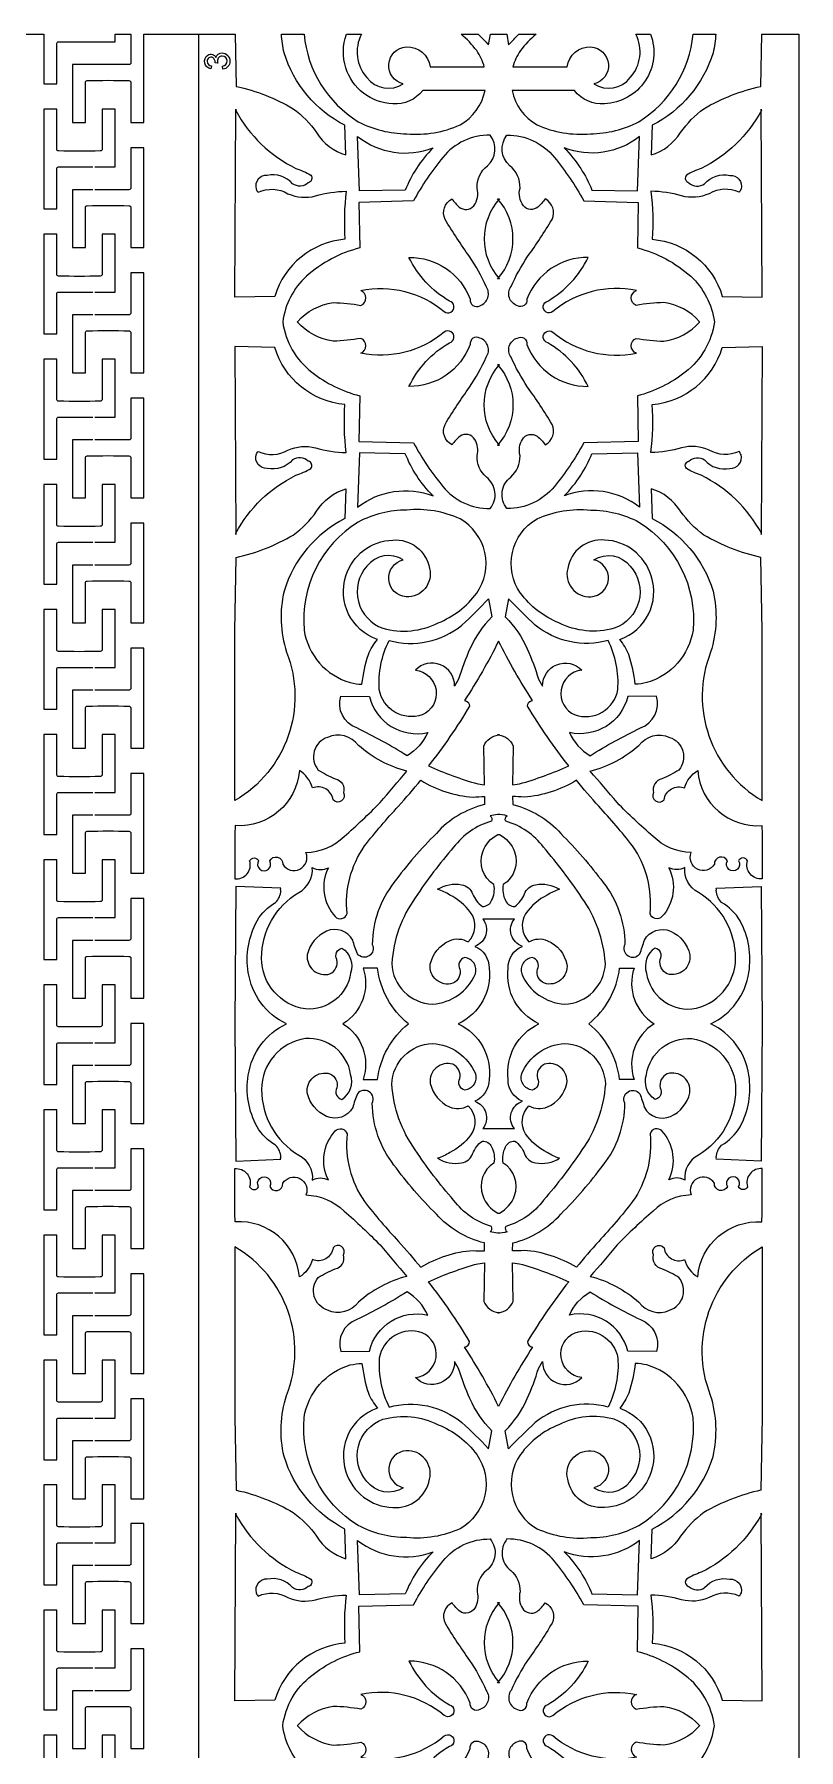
# Model space of a CAD drawing. Header units: millimetres. Extents: x -5533 to 2523, y -1540 to 455.
# Drawn here: x 2103 to 2523, y -490 to 454 of the extents above; entities that cross this region are included whole.
import ezdxf

# ---------------------------------------------------------------- set-up
doc = ezdxf.new("R2010")
doc.units = ezdxf.units.MM
doc.layers.add('Default', color=70, linetype='Continuous')

msp = doc.modelspace()

# ---------------------------------------------------------------- linework, layer by layer
at = {"layer": 'Default'}
msp.add_line((2193, 453.95), (2193, -1540.05), dxfattribs=at)
for points in [[(2096.96, 453.95), (2107.9, 453.95), (2107.9, 426.75), (2115.1, 426.75), (2115.1, 448.74, -0.432813), (2116.11, 449.82), (2147.22, 449.82), (2147.22, 453.95), (2155.8, 453.95), (2155.8, 438.35, -0.432813), (2154.78, 437.27), (2123.67, 437.27), (2123.67, 405.44), (2130.88, 405.44), (2130.88, 427.43, -0.434186), (2131.89, 428.5, -0.011884), (2154.8, 428.5, -0.409695), (2155.8, 427.43), (2155.8, 405.44), (2163, 405.44), (2163, 453.95), (2213.21, 453.95), (2213.74, 425.33, -0.078004), (2245.1, 413.05, -0.079133), (2257.93, 399.97, 0.182836), (2274.1, 387.57), (2273.56, 403.91, -0.202742), (2240.07, 443.85, -0.040091), (2238.58, 453.95), (2251.04, 453.95, 0.234834), (2280.86, 405.88, 0.120812), (2307.5, 399.26, 0.131585), (2336.86, 404.15, 0.215332), (2350.54, 423), (2316.31, 423, -0.253044), (2299.79, 415.79, -0.319597), (2274.07, 435.49, -0.171299), (2274.45, 453.95), (2282.58, 453.95, 0.310477), (2285.57, 430.16, 0.392175), (2305.63, 426.71, -0.86868), (2307.25, 447, -0.397136), (2320.34, 436), (2350.16, 436, 0.088378), (2345.97, 444.98, 0.063183), (2337.36, 453.95), (2346.86, 453.95, -0.007697), (2352.48, 448.15), (2353.55, 453.95), (2362.45, 453.95), (2363.52, 448.15, -0.007697), (2369.14, 453.95), (2378.64, 453.95, 0.063183), (2370.03, 444.98, 0.088378), (2365.84, 436), (2395.66, 436, -0.395734), (2408.75, 447, -0.869015), (2410.37, 426.71, 0.393064), (2430.43, 430.16, 0.310477), (2433.42, 453.95), (2441.55, 453.95, -0.511883), (2416.21, 415.79, -0.253294), (2399.69, 423), (2365.46, 423, 0.214709), (2379.14, 404.15, 0.131585), (2408.5, 399.26, 0.120812), (2435.14, 405.88, 0.234112), (2464.96, 453.95), (2477.42, 453.95, -0.040091), (2475.93, 443.85, -0.202742), (2442.44, 403.91), (2441.9, 387.57, 0.178759), (2458.07, 399.97, -0.079133), (2470.9, 413.05, -0.078004), (2502.26, 425.33), (2502.79, 453.95), (2523, 453.95), (2523, -1540.05)], [(2135.98, 381.01), (2147.22, 381.01), (2147.22, 412.84), (2140.02, 412.84), (2140.02, 390.85, -0.434186), (2139.01, 389.77, -0.011884), (2116.09, 389.78, -0.409558), (2115.1, 390.85), (2115.1, 412.84), (2107.9, 412.84), (2107.9, 357.94), (2115.1, 357.94), (2115.1, 379.93, -0.432593), (2116.11, 381.01), (2134.98, 381.01)], [(2134.98, 368.46), (2123.67, 368.46), (2123.67, 336.63), (2130.88, 336.63), (2130.88, 358.61, -0.434186), (2131.89, 359.69, -0.011884), (2154.8, 359.69, -0.409558), (2155.8, 358.62), (2155.8, 336.63), (2163, 336.63), (2163, 391.52), (2155.8, 391.52), (2155.8, 369.54, -0.432593), (2154.78, 368.46), (2135.98, 368.46)], [(2135.98, 312.2), (2147.22, 312.2), (2147.22, 344.03), (2140.02, 344.03), (2140.02, 322.04, -0.434186), (2139.01, 320.96, -0.011884), (2116.09, 320.96, -0.409558), (2115.1, 322.04), (2115.1, 344.03), (2107.9, 344.03), (2107.9, 289.13), (2115.1, 289.13), (2115.1, 311.12, -0.432593), (2116.11, 312.2), (2134.98, 312.2)], [(2134.98, 299.65), (2123.67, 299.65), (2123.67, 267.82), (2130.88, 267.82), (2130.88, 289.8, -0.434186), (2131.89, 290.88, -0.011884), (2154.8, 290.88, -0.409558), (2155.8, 289.81), (2155.8, 267.82), (2163, 267.82), (2163, 322.71), (2155.8, 322.71), (2155.8, 300.73, -0.432592), (2154.78, 299.65), (2135.98, 299.65)], [(2135.98, 243.38), (2147.22, 243.38), (2147.22, 275.22), (2140.02, 275.22), (2140.02, 253.23, -0.434186), (2139.01, 252.15, -0.011884), (2116.09, 252.15, -0.409558), (2115.1, 253.23), (2115.1, 275.22), (2107.9, 275.22), (2107.9, 220.32), (2115.1, 220.32), (2115.1, 242.31, -0.432593), (2116.11, 243.38), (2134.98, 243.38)], [(2134.98, 230.84), (2123.67, 230.84), (2123.67, 199.01), (2130.88, 199.01), (2130.88, 220.99, -0.434186), (2131.89, 222.07, -0.011884), (2154.8, 222.07, -0.409558), (2155.8, 221), (2155.8, 199.01), (2163, 199.01), (2163, 253.9), (2155.8, 253.9), (2155.8, 231.92, -0.432593), (2154.78, 230.84), (2135.98, 230.84)], [(2135.98, 174.57), (2147.22, 174.57), (2147.22, 206.4), (2140.02, 206.4), (2140.02, 184.42, -0.434186), (2139.01, 183.34, -0.011884), (2116.09, 183.34, -0.409558), (2115.1, 184.42), (2115.1, 206.4), (2107.9, 206.4), (2107.9, 151.51), (2115.1, 151.51), (2115.1, 173.49, -0.432593), (2116.11, 174.57), (2134.98, 174.57)], [(2134.98, 162.03), (2123.67, 162.03), (2123.67, 130.2), (2130.88, 130.2), (2130.88, 152.18, -0.434186), (2131.89, 153.26, -0.011884), (2154.8, 153.26, -0.409558), (2155.8, 152.19), (2155.8, 130.2), (2163, 130.2), (2163, 185.09), (2155.8, 185.09), (2155.8, 163.11, -0.432593), (2154.78, 162.03), (2135.98, 162.03)], [(2135.98, 105.76), (2147.22, 105.76), (2147.22, 137.59), (2140.02, 137.59), (2140.02, 115.61, -0.434186), (2139.01, 114.53, -0.011884), (2116.09, 114.53, -0.409558), (2115.1, 115.61), (2115.1, 137.59), (2107.9, 137.59), (2107.9, 82.7), (2115.1, 82.7), (2115.1, 104.68, -0.432593), (2116.11, 105.76), (2134.98, 105.76)], [(2134.98, 93.22), (2123.67, 93.22), (2123.67, 61.39), (2130.88, 61.39), (2130.88, 83.37, -0.434186), (2131.89, 84.45, -0.011884), (2154.8, 84.45, -0.409558), (2155.8, 83.37), (2155.8, 61.39), (2163, 61.39), (2163, 116.28), (2155.8, 116.28), (2155.8, 94.3, -0.432592), (2154.78, 93.22), (2135.98, 93.22)], [(2135.98, 36.95), (2147.22, 36.95), (2147.22, 68.78), (2140.02, 68.78), (2140.02, 46.8, -0.434186), (2139.01, 45.72, -0.011884), (2116.09, 45.72, -0.409558), (2115.1, 46.8), (2115.1, 68.78), (2107.9, 68.78), (2107.9, 13.89), (2115.1, 13.89), (2115.1, 35.87, -0.432593), (2116.11, 36.95), (2134.98, 36.95)], [(2134.98, 24.41), (2123.67, 24.41), (2123.67, -7.42), (2130.88, -7.42), (2130.88, 14.56, -0.434186), (2131.89, 15.64, -0.011884), (2154.8, 15.64, -0.409558), (2155.8, 14.56), (2155.8, -7.42), (2163, -7.42), (2163, 47.47), (2155.8, 47.47), (2155.8, 25.49, -0.432593), (2154.78, 24.41), (2135.98, 24.41)], [(2135.98, -31.86), (2147.22, -31.86), (2147.22, -0.03), (2140.02, -0.03), (2140.02, -22.01, -0.434186), (2139.01, -23.09, -0.011884), (2116.09, -23.09, -0.409558), (2115.1, -22.02), (2115.1, -0.03), (2107.9, -0.03), (2107.9, -54.92), (2115.1, -54.92), (2115.1, -32.94, -0.432593), (2116.11, -31.86), (2134.98, -31.86)], [(2134.98, -44.4), (2123.67, -44.4), (2123.67, -76.23), (2130.88, -76.23), (2130.88, -54.25, -0.434186), (2131.89, -53.17, -0.011884), (2154.8, -53.17, -0.409558), (2155.8, -54.25), (2155.8, -76.23), (2163, -76.23), (2163, -21.34), (2155.8, -21.34), (2155.8, -43.32, -0.432593), (2154.78, -44.4), (2135.98, -44.4)], [(2135.98, -100.67), (2147.22, -100.67), (2147.22, -68.84), (2140.02, -68.84), (2140.02, -90.82, -0.434186), (2139.01, -91.9, -0.011884), (2116.09, -91.9, -0.409558), (2115.1, -90.83), (2115.1, -68.84), (2107.9, -68.84), (2107.9, -123.73), (2115.1, -123.73), (2115.1, -101.75, -0.432593), (2116.11, -100.67), (2134.98, -100.67)], [(2134.98, -113.21), (2123.67, -113.21), (2123.67, -145.04), (2130.88, -145.04), (2130.88, -123.06, -0.434186), (2131.89, -121.98, -0.011884), (2154.8, -121.98, -0.409558), (2155.8, -123.06), (2155.8, -145.04), (2163, -145.04), (2163, -90.15), (2155.8, -90.15), (2155.8, -112.13, -0.432593), (2154.78, -113.21), (2135.98, -113.21)], [(2135.98, -169.48), (2147.22, -169.48), (2147.22, -137.65), (2140.02, -137.65), (2140.02, -159.63, -0.434186), (2139.01, -160.71, -0.011884), (2116.09, -160.71, -0.409558), (2115.1, -159.64), (2115.1, -137.65), (2107.9, -137.65), (2107.9, -192.54), (2115.1, -192.54), (2115.1, -170.56, -0.432592), (2116.11, -169.48), (2134.98, -169.48)], [(2134.98, -182.02), (2123.67, -182.02), (2123.67, -213.86), (2130.88, -213.86), (2130.88, -191.87, -0.434186), (2131.89, -190.79, -0.011884), (2154.8, -190.79, -0.409558), (2155.8, -191.87), (2155.8, -213.86), (2163, -213.86), (2163, -158.96), (2155.8, -158.96), (2155.8, -180.95, -0.432593), (2154.78, -182.02), (2135.98, -182.02)], [(2135.98, -238.29), (2147.22, -238.29), (2147.22, -206.46), (2140.02, -206.46), (2140.02, -228.44, -0.434186), (2139.01, -229.52, -0.011884), (2116.09, -229.52, -0.409558), (2115.1, -228.45), (2115.1, -206.46), (2107.9, -206.46), (2107.9, -261.35), (2115.1, -261.35), (2115.1, -239.37, -0.432593), (2116.11, -238.29), (2134.98, -238.29)], [(2134.98, -250.84), (2123.67, -250.84), (2123.67, -282.67), (2130.88, -282.67), (2130.88, -260.68, -0.434186), (2131.89, -259.6, -0.011884), (2154.8, -259.6, -0.409558), (2155.8, -260.68), (2155.8, -282.67), (2163, -282.67), (2163, -227.77), (2155.8, -227.77), (2155.8, -249.76, -0.432593), (2154.78, -250.84), (2135.98, -250.84)], [(2135.98, -307.1), (2147.22, -307.1), (2147.22, -275.27), (2140.02, -275.27), (2140.02, -297.25, -0.434186), (2139.01, -298.33, -0.011884), (2116.09, -298.33, -0.409558), (2115.1, -297.26), (2115.1, -275.27), (2107.9, -275.27), (2107.9, -330.16), (2115.1, -330.16), (2115.1, -308.18, -0.432593), (2116.11, -307.1), (2134.98, -307.1)], [(2134.98, -319.65), (2123.67, -319.65), (2123.67, -351.48), (2130.88, -351.48), (2130.88, -329.49, -0.434186), (2131.89, -328.42, -0.011884), (2154.8, -328.42, -0.409558), (2155.8, -329.49), (2155.8, -351.48), (2163, -351.48), (2163, -296.58), (2155.8, -296.58), (2155.8, -318.57, -0.432593), (2154.78, -319.65), (2135.98, -319.65)], [(2135.98, -375.71), (2147.22, -375.71), (2147.22, -343.88), (2140.02, -343.88), (2140.02, -365.86, -0.434186), (2139.01, -366.94, -0.011884), (2116.09, -366.94, -0.409558), (2115.1, -365.87), (2115.1, -343.88), (2107.9, -343.88), (2107.9, -398.77), (2115.1, -398.77), (2115.1, -376.79, -0.432592), (2116.11, -375.71), (2134.98, -375.71)], [(2134.98, -388.25), (2123.67, -388.25), (2123.67, -420.09), (2130.88, -420.09), (2130.88, -398.1, -0.434186), (2131.89, -397.02, -0.011884), (2154.8, -397.02, -0.409558), (2155.8, -398.1), (2155.8, -420.09), (2163, -420.09), (2163, -365.19), (2155.8, -365.19), (2155.8, -387.18, -0.432593), (2154.78, -388.25), (2135.98, -388.25)], [(2252.35, -501.43, -0.173593), (2239.31, -476.33, -0.19732), (2255.32, -448.73, -0.105747), (2281.65, -435.64), (2281.19, -410.59), (2311.21, -409.78, -0.04788), (2327.33, -385.83, -0.228725), (2353.37, -373.61, -0.421977), (2351.29, -390.98, 0.226868), (2346.21, -402.73, -0.203461), (2344.91, -411.71, -0.428628), (2336.81, -413.49, -0.073015), (2332.41, -408.74, 0.412372), (2328.58, -419.97, 0.018791), (2342.03, -440.39, -0.041008), (2351.17, -456.91, -0.509547), (2347.68, -467.43, -0.629787), (2342.4, -463.87, 0.315301), (2308.72, -440.83, 0.148852), (2331, -464.85, -1.218717), (2328.16, -470.7), (2328.15, -470.7, 0.229099), (2282.22, -459.1, -0.677232), (2282.34, -467.26, 0.03748), (2267.1, -465.7, 0.177958), (2247.48, -476.22), (2247.48, -476.44, 0.177422), (2267.1, -486.96, 0.037485), (2282.34, -485.4, -0.676388), (2282.22, -493.56, 0.229263), (2328.15, -481.96), (2328.16, -481.96, -1.219), (2331, -487.81, 0.149144), (2308.72, -511.83, 0.315721), (2342.4, -488.79, -0.630024), (2347.68, -485.24, -0.505655), (2351.17, -495.75, -0.040949)], [(2463.65, -501.43, 0.173593), (2476.69, -476.33, 0.19732), (2460.68, -448.73, 0.105747), (2434.35, -435.64), (2434.81, -410.59), (2404.79, -409.78, 0.04788), (2388.67, -385.83, 0.228725), (2362.63, -373.61, 0.421977), (2364.71, -390.98, -0.226868), (2369.79, -402.73, 0.203461), (2371.09, -411.71, 0.428628), (2379.19, -413.49, 0.073015), (2383.59, -408.74, -0.412372), (2387.42, -419.97, -0.018791), (2373.97, -440.39, 0.041008), (2364.83, -456.91, 0.509547), (2368.32, -467.43, 0.629787), (2373.6, -463.87, -0.315301), (2407.28, -440.83, -0.148852), (2385, -464.85, 1.218717), (2387.84, -470.7), (2387.85, -470.7, -0.229099), (2433.78, -459.1, 0.677232), (2433.66, -467.26, -0.03748), (2448.9, -465.7, -0.177958), (2468.52, -476.22), (2468.52, -476.44, -0.177422), (2448.9, -486.96, -0.037485), (2433.66, -485.4, 0.676388), (2433.78, -493.56, -0.229263), (2387.85, -481.96), (2387.84, -481.96, 1.219), (2385, -487.81, -0.149144), (2407.28, -511.83, -0.315721), (2373.6, -488.79, 0.630024), (2368.32, -485.24, 0.505655), (2364.83, -495.75, 0.040949)], [(2135.98, -444.52), (2147.22, -444.52), (2147.22, -412.69), (2140.02, -412.69), (2140.02, -434.67, -0.434186), (2139.01, -435.75, -0.011884), (2116.09, -435.75, -0.409558), (2115.1, -434.68), (2115.1, -412.69), (2107.9, -412.69), (2107.9, -467.58), (2115.1, -467.58), (2115.1, -445.6, -0.432593), (2116.11, -444.52), (2134.98, -444.52)], [(2134.98, -457.07), (2123.67, -457.07), (2123.67, -488.9), (2130.88, -488.9), (2130.88, -466.91, -0.434186), (2131.89, -465.83, -0.011884), (2154.8, -465.83, -0.409558), (2155.8, -466.91), (2155.8, -488.9), (2163, -488.9), (2163, -434), (2155.8, -434), (2155.8, -455.99, -0.432593), (2154.78, -457.07), (2135.98, -457.07)], [(2135.98, -513.33), (2147.22, -513.33), (2147.22, -481.5), (2140.02, -481.5), (2140.02, -503.48, -0.434186), (2139.01, -504.56, -0.011884), (2116.09, -504.56, -0.409558), (2115.1, -503.49), (2115.1, -481.5), (2107.9, -481.5), (2107.9, -536.39), (2115.1, -536.39), (2115.1, -514.41, -0.432593), (2116.11, -513.33), (2134.98, -513.33)]]:
    msp.add_lwpolyline(points, format="xyb", dxfattribs=at)
for points in [[(2116.11, 449.82, -0.000303), (2116.11, 449.82)], [(2206.41, 434.8), (2206.19, 436.47, 0.996159), (2206.02, 441.93, 0.433558), (2203.38, 439.27, 0.060998), (2203.56, 438.09), (2202.1, 438.28, 0.312417), (2200.81, 441.12, 0.574154), (2197.72, 439.09, 0.376995), (2200.17, 436.63), (2199.87, 434.96, -0.682546), (2198.12, 442.54, -0.477857), (2202.63, 441.16, -0.36348), (2205.98, 443.7, -0.416982), (2210.24, 439.12, -0.407514)], [(2154.79, 437.27, -0.000303), (2154.78, 437.27)], [(2155.8, 427.49, -0.014985), (2155.8, 427.43)], [(2213.5, 412.01, 0.155203), (2246.56, 380.17, -0.050392), (2254.75, 376.46, -0.554888), (2253.38, 372.34, -0.363139), (2244.75, 371.75, 0.272745), (2230.81, 376.37, 0.518007), (2224.71, 368.86, 0.108329), (2225.75, 367.1, -0.241422), (2242.22, 366.3, 0.172389), (2257.38, 365.06, -0.067752), (2274.21, 367.63, 0.048001), (2273.56, 341.2, 0.30904), (2234.99, 309.8), (2213, 309.4), (2213.57, 412.69)], [(2502.5, 412.01, -0.155203), (2469.44, 380.17, 0.050392), (2461.25, 376.46, 0.554888), (2462.62, 372.34, 0.363139), (2471.25, 371.75, -0.272745), (2485.19, 376.37, -0.518007), (2491.29, 368.86, -0.108329), (2490.25, 367.1, 0.241422), (2473.78, 366.3, -0.172389), (2458.62, 365.06, 0.067752), (2441.79, 367.63, -0.048001), (2442.44, 341.2, -0.30904), (2481.01, 309.8), (2503, 309.4), (2502.43, 412.69)], [(2247.48, 295.9, -0.177422), (2267.1, 306.41, -0.037485), (2282.34, 304.85, 0.676388), (2282.22, 313.02, -0.229263), (2328.15, 301.42), (2328.16, 301.42, 1.219), (2331, 307.26, -0.149144), (2308.72, 331.28, -0.315721), (2342.4, 308.25, 0.630024), (2347.68, 304.69, 0.505655), (2351.17, 315.2, 0.040949), (2342.03, 331.72, -0.018803), (2328.58, 352.14, -0.411997), (2332.41, 363.37, 0.059734), (2336.38, 358.95, 0.402189), (2344.35, 359.56, 0.22738), (2346.21, 369.38, -0.240238), (2351.9, 381.63, 0.402065), (2353.37, 398.5, 0.228879), (2327.33, 386.28, 0.047904), (2311.21, 362.34), (2281.19, 361.53), (2281.65, 336.47, 0.120232), (2252.35, 320.88, 0.173593), (2239.31, 295.79, 0.19732), (2255.32, 268.18, 0.105747), (2281.65, 255.1), (2281.19, 230.04), (2311.21, 229.23, 0.04788), (2327.33, 205.29, 0.228725), (2353.37, 193.07, 0.421977), (2351.29, 210.44, -0.226868), (2346.21, 222.19, 0.203461), (2344.91, 231.17, 0.428628), (2336.81, 232.94, 0.073015), (2332.41, 228.2, -0.412372), (2328.58, 239.43, -0.018791), (2342.03, 259.85, 0.041008), (2351.17, 276.37, 0.509547), (2347.68, 286.88, 0.629787), (2342.4, 283.32, -0.315301), (2308.72, 260.29, -0.148852), (2331, 284.31, 1.218717), (2328.16, 290.16), (2328.15, 290.16, -0.229099), (2282.22, 278.56, 0.677232), (2282.34, 286.72, -0.03748), (2267.1, 285.16, -0.177958), (2247.48, 295.67)], [(2312.85, 380.18, 0.048865), (2306.7, 368.28), (2281.56, 367.82), (2280.52, 397.68, 0.262181), (2321.95, 391.44, 0.052773)], [(2468.52, 295.9, 0.177422), (2448.9, 306.41, 0.037485), (2433.66, 304.85, -0.676388), (2433.78, 313.02, 0.229263), (2387.85, 301.42), (2387.84, 301.42, -1.219), (2385, 307.26, 0.149144), (2407.28, 331.28, 0.315721), (2373.6, 308.25, -0.630024), (2368.32, 304.69, -0.505655), (2364.83, 315.2, -0.040949), (2373.97, 331.72, 0.018803), (2387.42, 352.14, 0.411997), (2383.59, 363.37, -0.059734), (2379.62, 358.95, -0.402189), (2371.65, 359.56, -0.22738), (2369.79, 369.38, 0.240238), (2364.1, 381.63, -0.402065), (2362.63, 398.5, -0.228879), (2388.67, 386.28, -0.047904), (2404.79, 362.34), (2434.81, 361.53), (2434.35, 336.47, -0.120232), (2463.65, 320.88, -0.173593), (2476.69, 295.79, -0.19732), (2460.68, 268.18, -0.105747), (2434.35, 255.1), (2434.81, 230.04), (2404.79, 229.23, -0.04788), (2388.67, 205.29, -0.228725), (2362.63, 193.07, -0.421977), (2364.71, 210.44, 0.226868), (2369.79, 222.19, -0.203461), (2371.09, 231.17, -0.428628), (2379.19, 232.94, -0.073015), (2383.59, 228.2, 0.412372), (2387.42, 239.43, 0.018791), (2373.97, 259.85, -0.041008), (2364.83, 276.37, -0.509547), (2368.32, 286.88, -0.629787), (2373.6, 283.32, 0.315301), (2407.28, 260.29, 0.148852), (2385, 284.31, -1.218717), (2387.84, 290.16), (2387.85, 290.16, 0.229099), (2433.78, 278.56, -0.677232), (2433.66, 286.72, 0.03748), (2448.9, 285.16, 0.177958), (2468.52, 295.67)], [(2403.15, 380.18, -0.048865), (2409.3, 368.28), (2434.44, 367.82), (2435.48, 397.68, -0.262181), (2394.05, 391.44, -0.052773)], [(2358.52, 363.51, 0.382906), (2358.52, 319.41), (2357.48, 319.41, 0.382906), (2357.48, 363.51)], [(2213.5, 179.56, -0.155203), (2246.56, 211.4, 0.050392), (2254.75, 215.11, 0.554888), (2253.38, 219.23, 0.363139), (2244.75, 219.82, -0.272745), (2230.81, 215.2, -0.518007), (2224.71, 222.71, -0.108329), (2225.75, 224.47, 0.241422), (2242.22, 225.27, -0.172389), (2257.38, 226.51, 0.067752), (2274.21, 223.94, -0.048001), (2273.56, 250.37, -0.30904), (2234.99, 281.77), (2213, 282.17), (2213.57, 178.88)], [(2502.5, 179.56, 0.155203), (2469.44, 211.4, -0.050392), (2461.25, 215.11, -0.554888), (2462.62, 219.23, -0.363139), (2471.25, 219.82, 0.272745), (2485.19, 215.2, 0.518007), (2491.29, 222.71, 0.108329), (2490.25, 224.47, -0.241422), (2473.78, 225.27, 0.172389), (2458.62, 226.51, -0.067752), (2441.79, 223.94, 0.048001), (2442.44, 250.37, 0.30904), (2481.01, 281.77), (2503, 282.17), (2502.43, 178.88)], [(2358.52, 228.06, -0.382906), (2358.52, 272.16), (2357.48, 272.16, -0.382906), (2357.48, 228.06)], [(2312.85, 211.39, -0.048865), (2306.7, 223.29), (2281.56, 223.75), (2280.52, 193.89, -0.262181), (2321.95, 200.13, -0.052773)], [(2403.15, 211.39, 0.048865), (2409.3, 223.29), (2434.44, 223.75), (2435.48, 193.89, 0.262181), (2394.05, 200.13, 0.052773)], [(2213, 125.92), (2213.74, 166.24, 0.078004), (2245.1, 178.52, 0.079133), (2257.93, 191.6, -0.182836), (2274.1, 204), (2273.56, 187.67, 0.202742), (2240.07, 147.72, 0.134136), (2241.41, 114.15, -0.369985), (2213, 32.45)], [(2503, 125.92), (2502.26, 166.24, -0.078004), (2470.9, 178.52, -0.079133), (2458.07, 191.6, 0.182836), (2441.9, 204), (2442.44, 187.67, -0.202742), (2475.93, 147.72, -0.134136), (2474.59, 114.15, 0.369985), (2503, 32.45)], [(2282.84, 96.5, -0.043399), (2286.39, 112.92, -0.065933), (2291.36, 121.11, -0.408861), (2274.07, 156.08, -0.31888), (2299.79, 175.78, -0.389765), (2320.01, 160.18, -0.508476), (2307.25, 144.57, -0.869015), (2305.63, 164.86, 0.393064), (2285.57, 161.41, 0.531521), (2294.44, 127.25, 0.186518), (2324.78, 130.22, 0.137745), (2345.97, 146.59, 0.441542), (2336.86, 187.42, 0.131585), (2307.5, 192.31, 0.120812), (2280.86, 185.7, 0.283749), (2251.08, 126.3, 0.291717), (2276.48, 97.35, 0.041116)], [(2433.16, 96.5, 0.043399), (2429.61, 112.92, 0.065933), (2424.64, 121.11, 0.408861), (2441.93, 156.08, 0.31888), (2416.21, 175.78, 0.389765), (2395.99, 160.18, 0.508476), (2408.75, 144.57, 0.869015), (2410.37, 164.86, -0.393064), (2430.43, 161.41, -0.531521), (2421.56, 127.25, -0.186518), (2391.22, 130.22, -0.137745), (2370.03, 146.59, -0.441542), (2379.14, 187.42, -0.131585), (2408.5, 192.31, -0.120812), (2435.14, 185.7, -0.283749), (2464.92, 126.3, -0.291717), (2439.52, 97.35, -0.041116)], [(2333.82, 95.51, 0.679665), (2312.31, 104.27, -0.768937), (2315.97, 79.62, -0.460169), (2292.43, 93.55, -0.131859), (2297.77, 120.55, 0.242782), (2337.85, 129.03, 0.019558), (2352.48, 143.42), (2354.3, 133.55, 0.090995), (2342.24, 115.89, 0.031513), (2336.04, 99.29)], [(2382.18, 95.51, -0.679665), (2403.69, 104.27, 0.768937), (2400.03, 79.62, 0.460169), (2423.57, 93.55, 0.131859), (2418.23, 120.55, -0.242782), (2378.15, 129.03, -0.019558), (2363.52, 143.42), (2361.7, 133.55, -0.090995), (2373.76, 115.89, -0.031513), (2379.96, 99.29)], [(2358, 68.58, -0.275108), (2366.09, 62.41), (2365.69, 41.13), (2369.48, 41.66, 0.03528), (2396.6, 51.57, -0.030693), (2373.9, 84.46, -0.41193), (2376.73, 87.49, -0.0287), (2358, 120.17, -0.028684), (2339.27, 87.49, -0.411715), (2342.1, 84.46, -0.030676), (2319.4, 51.57, 0.035243), (2346.52, 41.66), (2350.31, 41.13), (2349.91, 62.41, -0.275219)], [(2271.18, 89.98), (2286.94, 89.82, 0.409785), (2319.06, 69.95, -0.153817), (2307.67, 57.16, 0.030062), (2279.98, 72.42, -0.393153)], [(2444.82, 89.98), (2429.06, 89.82, -0.409785), (2396.94, 69.95, 0.153817), (2408.33, 57.16, -0.030062), (2436.02, 72.42, 0.393153)], [(2213, -10.59, 0.538616), (2221.14, -0.69, -0.650037), (2226.09, -0.62, 1.801988), (2232.19, -0.73, -0.841184), (2239.33, -2.54, 0.918274), (2252.11, 3.87, 0.187155), (2273.09, 12.79, 0.021155), (2292.87, 31.38, -0.007786), (2307.59, 48.63, -0.117954), (2280.92, 62.87, 0.350847), (2263.96, 67.28, 0.524978), (2258.85, 49.3, 0.042459), (2268.16, 44.54, -0.432303), (2272.76, 36.87, -0.918961), (2267.03, 32.94, 0.484728), (2255.69, 39.46, 0.193215), (2248.46, 48.96, -0.412203), (2213.23, 18.73), (2213, 14.04)], [(2358, 68.63), (2357.48, 68.63, -0.012987)], [(2358, 68.58, -0.012988), (2358.52, 68.63)], [(2503, -10.59, -0.538616), (2494.86, -0.69, 0.650037), (2489.91, -0.62, -1.801988), (2483.81, -0.73, 0.841184), (2476.67, -2.54, -0.918274), (2463.89, 3.87, -0.187155), (2442.91, 12.79, -0.021155), (2423.13, 31.38, 0.007786), (2408.41, 48.63, 0.117954), (2435.08, 62.87, -0.350847), (2452.04, 67.28, -0.524978), (2457.15, 49.3, -0.042459), (2447.84, 44.54, 0.432303), (2443.24, 36.87, 0.918961), (2448.97, 32.94, -0.484728), (2460.31, 39.46, -0.193215), (2467.54, 48.96, 0.412203), (2502.77, 18.73), (2503, 14.04)], [(2271.9, -48.62, -0.340859), (2276.67, -62.37, -0.393447), (2251.81, -82.13, -0.372207), (2227.7, -54.15, -0.262761), (2248.14, -18.03, 0.301147), (2255.59, -4.32, 0.247603), (2264.41, -4.44, 0.311199), (2268.18, -31.34, 0.591028), (2274.67, -29.7, -0.176114), (2284.28, 7.56, -0.019638), (2302.94, 29.4, 0.014049), (2315.2, 43.66, 0.118811), (2344, 34.33, -0.036673), (2350.33, 34.68), (2350.17, 30.25, 0.151886), (2323.79, 14.41, 0.038033), (2300.47, -12.59, 0.166367), (2288.56, -46.62, -0.905567), (2280.4, -51.79, -0.021564), (2277.78, -44.23, 0.389391), (2263.45, -39.35, 0.237479), (2252.84, -52.27, 0.54185), (2265.26, -62.8, 0.352597), (2269.1, -54.98, -0.50021), (2271.9, -48.62)], [(2444.1, -48.62, 0.340859), (2439.33, -62.37, 0.393447), (2464.19, -82.13, 0.372207), (2488.3, -54.15, 0.262761), (2467.86, -18.03, -0.301147), (2460.41, -4.32, -0.247603), (2451.59, -4.44, -0.311199), (2447.82, -31.34, -0.591028), (2441.33, -29.7, 0.176114), (2431.72, 7.56, 0.019638), (2413.06, 29.4, -0.014049), (2400.8, 43.66, -0.118811), (2372, 34.33, 0.036673), (2365.67, 34.68), (2365.83, 30.25, -0.151886), (2392.21, 14.41, -0.038033), (2415.53, -12.59, -0.166367), (2427.44, -46.62, 0.905567), (2435.6, -51.79, 0.021564), (2438.22, -44.23, -0.389391), (2452.55, -39.35, -0.237479), (2463.16, -52.27, -0.54185), (2450.74, -62.8, -0.352597), (2446.9, -54.98, 0.50021), (2444.1, -48.62)], [(2357.41, 24.84, 0.033865), (2353.35, 24.14, -0.383822), (2354.05, 21.19, 0.16211), (2333.3, 6.8, 0.031609), (2312.17, -20.92, 0.138891), (2299.29, -57.06, 0.394268), (2321.75, -79.46, 0.281202), (2345.25, -62.87, 0.471326), (2339.48, -53.83, 0.501347), (2336.69, -60.19, -0.35182), (2332.84, -68.01, -0.545646), (2320.43, -57.48, -0.237515), (2331.03, -44.56, -0.242467), (2341.28, -45.2, 0.378039), (2342.64, -29.01, 0.118842), (2331.26, -19.44, 0.057651), (2324.49, -16.27, -0.19229), (2337.66, -13.82, -0.274466), (2343.75, -18.77, 0.152592), (2349.1, -25.79, 0.30154), (2354.17, -22.53, 0.162669), (2355.46, -13.7, -0.356842), (2349.29, 4.23, -0.197653), (2357.52, 13.82), (2358.48, 13.82, -0.198178), (2366.71, 4.23, -0.355339), (2360.54, -13.7, 0.162563), (2361.83, -22.53, 0.300639), (2366.9, -25.79, 0.15292), (2372.25, -18.77, -0.273514), (2378.34, -13.82, -0.192717), (2391.51, -16.27, 0.057637), (2384.74, -19.44, 0.126091), (2372.83, -29.74, 0.344873), (2374.72, -45.2, -0.242358), (2384.97, -44.56, -0.237458), (2395.57, -57.48, -0.541858), (2383.16, -68.01, -0.352614), (2379.31, -60.19, 0.500081), (2376.52, -53.83, 0.472385), (2370.75, -62.87, 0.280923), (2394.25, -79.46, 0.396058), (2416.71, -57.06, 0.13875), (2403.83, -20.92, 0.031602), (2382.7, 6.8, 0.16205), (2361.95, 21.19, -0.38263), (2362.65, 24.14, 0.085219)], [(2241.38, -90.27, -0.252503), (2220.39, -61.97, -0.166591), (2225.23, -33.57, -0.127719), (2235.4, -23.48, 0.196625), (2238.28, -16.91, -0.340665), (2238.33, -15.76), (2213.56, -14.74), (2213, -90.27), (2213.56, -165.81), (2238.33, -164.78, -0.340946), (2238.28, -163.63, 0.195975), (2235.4, -157.07, -0.128025), (2225.23, -146.97, -0.166739), (2220.39, -118.58, -0.252097)], [(2474.62, -90.27, 0.252503), (2495.61, -61.97, 0.166591), (2490.77, -33.57, 0.127719), (2480.6, -23.48, -0.196625), (2477.72, -16.91, 0.340665), (2477.67, -15.76), (2502.44, -14.74), (2503, -90.27), (2502.44, -165.81), (2477.67, -164.78, 0.340946), (2477.72, -163.63, -0.195975), (2480.6, -157.07, 0.128025), (2490.77, -146.97, 0.166739), (2495.61, -118.58, 0.252097)], [(2335.84, -90.27, -0.325979), (2352.74, -120.84, -0.3127), (2344.92, -132.88, -0.515563), (2349.33, -147.91), (2366.67, -147.91, -0.515032), (2371.08, -132.88, -0.313917), (2363.26, -120.84, -0.325325), (2380.16, -90.27, -0.325979), (2363.26, -59.7, -0.3127), (2371.08, -47.67, -0.515563), (2366.67, -32.64), (2349.33, -32.64, -0.515032), (2344.92, -47.67, -0.313917), (2352.74, -59.7, -0.325325)], [(2272.44, -90.27, -0.349146), (2283.51, -120.88), (2291.45, -120.96, -0.195835), (2308.4, -90.27, -0.196146), (2291.45, -59.59), (2283.51, -59.66, -0.348302)], [(2443.56, -90.27, 0.349146), (2432.49, -120.88), (2424.55, -120.96, 0.195835), (2407.6, -90.27, 0.196146), (2424.55, -59.59), (2432.49, -59.66, 0.348302)], [(2271.9, -131.93, 0.340859), (2276.67, -118.17, 0.393447), (2251.81, -98.41, 0.372207), (2227.7, -126.4, 0.262761), (2248.14, -162.51, -0.301147), (2255.59, -176.23, -0.247603), (2264.41, -176.11, -0.311199), (2268.18, -149.21, -0.591028), (2274.67, -150.85, 0.176114), (2284.28, -188.1, 0.019638), (2302.94, -209.95, -0.014049), (2315.2, -224.21, -0.118811), (2344, -214.88, 0.036673), (2350.33, -215.23), (2350.17, -210.79, -0.151886), (2323.79, -194.95, -0.038033), (2300.47, -167.95, -0.166367), (2288.56, -133.92, 0.905567), (2280.4, -128.75, 0.021564), (2277.78, -136.31, -0.389391), (2263.45, -141.19, -0.237479), (2252.84, -128.27, -0.54185), (2265.26, -117.74, -0.352597), (2269.1, -125.56, 0.50021), (2271.9, -131.93)], [(2357.41, -205.38, -0.033865), (2353.35, -204.69, 0.383822), (2354.05, -201.73, -0.16211), (2333.3, -187.35, -0.031609), (2312.17, -159.63, -0.138891), (2299.29, -123.49, -0.394268), (2321.75, -101.08, -0.281202), (2345.25, -117.68, -0.471326), (2339.48, -126.72, -0.501347), (2336.69, -120.36, 0.35182), (2332.84, -112.53, 0.545646), (2320.43, -123.06, 0.237515), (2331.03, -135.98, 0.242467), (2341.28, -135.34, -0.378039), (2342.64, -151.54, -0.118842), (2331.26, -161.11, -0.057651), (2324.49, -164.27, 0.19229), (2337.66, -166.73, 0.274466), (2343.75, -161.77, -0.152592), (2349.1, -154.76, -0.30154), (2354.17, -158.01, -0.162669), (2355.46, -166.85, 0.356842), (2349.29, -184.78, 0.197653), (2357.52, -194.37), (2358.48, -194.37, 0.198178), (2366.71, -184.78, 0.355339), (2360.54, -166.85, -0.162563), (2361.83, -158.01, -0.300639), (2366.9, -154.76, -0.15292), (2372.25, -161.77, 0.273514), (2378.34, -166.73, 0.192717), (2391.51, -164.27, -0.057637), (2384.74, -161.11, -0.126091), (2372.83, -150.8, -0.344873), (2374.72, -135.34, 0.242358), (2384.97, -135.98, 0.237458), (2395.57, -123.06, 0.541858), (2383.16, -112.53, 0.352614), (2379.31, -120.36, -0.500081), (2376.52, -126.72, -0.472385), (2370.75, -117.68, -0.280923), (2394.25, -101.08, -0.396058), (2416.71, -123.49, -0.13875), (2403.83, -159.63, -0.031602), (2382.7, -187.35, -0.16205), (2361.95, -201.73, 0.38263), (2362.65, -204.69, -0.085219)], [(2444.1, -131.93, -0.340859), (2439.33, -118.17, -0.393447), (2464.19, -98.41, -0.372207), (2488.3, -126.4, -0.262761), (2467.86, -162.51, 0.301147), (2460.41, -176.23, 0.247603), (2451.59, -176.11, 0.311199), (2447.82, -149.21, 0.591028), (2441.33, -150.85, -0.176114), (2431.72, -188.1, -0.019638), (2413.06, -209.95, 0.014049), (2400.8, -224.21, 0.118811), (2372, -214.88, -0.036673), (2365.67, -215.23), (2365.83, -210.79, 0.151886), (2392.21, -194.95, 0.038033), (2415.53, -167.95, 0.166367), (2427.44, -133.92, -0.905567), (2435.6, -128.75, -0.021564), (2438.22, -136.31, 0.389391), (2452.55, -141.19, 0.237479), (2463.16, -128.27, 0.54185), (2450.74, -117.74, 0.352597), (2446.9, -125.56, -0.50021), (2444.1, -131.93)], [(2213, -169.95, -0.538616), (2221.14, -179.86, 0.650037), (2226.09, -179.92, -1.801988), (2232.19, -179.81, 0.841184), (2239.33, -178, -0.918274), (2252.11, -184.41, -0.187155), (2273.09, -193.33, -0.021155), (2292.87, -211.92, 0.007786), (2307.59, -229.18, 0.117954), (2280.92, -243.41, -0.350847), (2263.96, -247.83, -0.524978), (2258.85, -229.84, -0.042459), (2268.16, -225.08, 0.432303), (2272.76, -217.42, 0.918961), (2267.03, -213.48, -0.484728), (2255.69, -220, -0.193215), (2248.46, -229.5, 0.412203), (2213.23, -199.28), (2213, -194.58)], [(2503, -169.95, 0.538616), (2494.86, -179.86, -0.650037), (2489.91, -179.92, 1.801988), (2483.81, -179.81, -0.841184), (2476.67, -178, 0.918274), (2463.89, -184.41, 0.187155), (2442.91, -193.33, 0.021155), (2423.13, -211.92, -0.007786), (2408.41, -229.18, -0.117954), (2435.08, -243.41, 0.350847), (2452.04, -247.83, 0.524978), (2457.15, -229.84, 0.042459), (2447.84, -225.08, -0.432303), (2443.24, -217.42, -0.918961), (2448.97, -213.48, 0.484728), (2460.31, -220, 0.193215), (2467.54, -229.5, -0.412203), (2502.77, -199.28), (2503, -194.58)], [(2213, -306.46), (2213.74, -346.79, -0.078004), (2245.1, -359.06, -0.079133), (2257.93, -372.15, 0.182836), (2274.1, -384.54), (2273.56, -368.21, -0.202742), (2240.07, -328.26, -0.134136), (2241.41, -294.69, 0.369985), (2213, -212.99)], [(2503, -306.46), (2502.26, -346.79, 0.078004), (2470.9, -359.06, 0.079133), (2458.07, -372.15, -0.182836), (2441.9, -384.54), (2442.44, -368.21, 0.202742), (2475.93, -328.26, 0.134136), (2474.59, -294.69, -0.369985), (2503, -212.99)], [(2358, -249.13, 0.275108), (2366.09, -242.95), (2365.69, -221.68), (2369.48, -222.21, -0.03528), (2396.6, -232.12, 0.030693), (2373.9, -265, 0.41193), (2376.73, -268.04, 0.0287), (2358, -300.71, 0.028684), (2339.27, -268.04, 0.411715), (2342.1, -265, 0.030676), (2319.4, -232.12, -0.035243), (2346.52, -222.21), (2350.31, -221.68), (2349.91, -242.95, 0.275219)], [(2271.18, -270.52), (2286.94, -270.37, -0.409785), (2319.06, -250.49, 0.153817), (2307.67, -237.71, -0.030062), (2279.98, -252.96, 0.393153)], [(2444.82, -270.52), (2429.06, -270.37, 0.409785), (2396.94, -250.49, -0.153817), (2408.33, -237.71, 0.030062), (2436.02, -252.96, -0.393153)], [(2358, -249.18), (2357.48, -249.18, 0.012987)], [(2358, -249.13, 0.012988), (2358.52, -249.18)], [(2333.82, -276.06, -0.679665), (2312.31, -284.82, 0.768937), (2315.97, -260.17, 0.460169), (2292.43, -274.09, 0.131859), (2297.77, -301.1, -0.242782), (2337.85, -309.58, -0.019558), (2352.48, -323.97), (2354.3, -314.1, -0.090995), (2342.24, -296.44, -0.031513), (2336.04, -279.84)], [(2382.18, -276.06, 0.679665), (2403.69, -284.82, -0.768937), (2400.03, -260.17, -0.460169), (2423.57, -274.09, -0.131859), (2418.23, -301.1, 0.242782), (2378.15, -309.58, 0.019558), (2363.52, -323.97), (2361.7, -314.1, 0.090995), (2373.76, -296.44, 0.031513), (2379.96, -279.84)], [(2282.84, -277.04, 0.043399), (2286.39, -293.47, 0.065933), (2291.36, -301.66, 0.408861), (2274.07, -336.62, 0.31888), (2299.79, -356.33, 0.389765), (2320.01, -340.73, 0.508476), (2307.25, -325.11, 0.869015), (2305.63, -345.41, -0.393064), (2285.57, -341.96, -0.531521), (2294.44, -307.8, -0.186518), (2324.78, -310.76, -0.137745), (2345.97, -327.14, -0.441542), (2336.86, -367.97, -0.131585), (2307.5, -372.86, -0.120812), (2280.86, -366.24, -0.283749), (2251.08, -306.84, -0.291717), (2276.48, -277.89, -0.041116)], [(2433.16, -277.04, -0.043399), (2429.61, -293.47, -0.065933), (2424.64, -301.66, -0.408861), (2441.93, -336.62, -0.31888), (2416.21, -356.33, -0.389765), (2395.99, -340.73, -0.508476), (2408.75, -325.11, -0.869015), (2410.37, -345.41, 0.393064), (2430.43, -341.96, 0.531521), (2421.56, -307.8, 0.186518), (2391.22, -310.76, 0.137745), (2370.03, -327.14, 0.441542), (2379.14, -367.97, 0.131585), (2408.5, -372.86, 0.120812), (2435.14, -366.24, 0.283749), (2464.92, -306.84, 0.291717), (2439.52, -277.89, 0.041116)], [(2213.5, -360.11, 0.155203), (2246.56, -391.94, -0.050392), (2254.75, -395.65, -0.554888), (2253.38, -399.78, -0.363139), (2244.75, -400.37, 0.272745), (2230.81, -395.74, 0.518007), (2224.71, -403.26, 0.108329), (2225.75, -405.01, -0.241422), (2242.22, -405.82, 0.172389), (2257.38, -407.05, -0.067752), (2274.21, -404.48, 0.048001), (2273.56, -430.92, 0.30904), (2234.99, -462.32), (2213, -462.72), (2213.57, -359.42)], [(2502.5, -360.11, -0.155203), (2469.44, -391.94, 0.050392), (2461.25, -395.65, 0.554888), (2462.62, -399.78, 0.363139), (2471.25, -400.37, -0.272745), (2485.19, -395.74, -0.518007), (2491.29, -403.26, -0.108329), (2490.25, -405.01, 0.241422), (2473.78, -405.82, -0.172389), (2458.62, -407.05, 0.067752), (2441.79, -404.48, -0.048001), (2442.44, -430.92, -0.30904), (2481.01, -462.32), (2503, -462.72), (2502.43, -359.42)], [(2312.85, -391.93, 0.048865), (2306.7, -403.84), (2281.56, -404.29), (2280.52, -374.43, 0.262181), (2321.95, -380.68, 0.052773)], [(2403.15, -391.93, -0.048865), (2409.3, -403.84), (2434.44, -404.29), (2435.48, -374.43, -0.262181), (2394.05, -380.68, -0.052773)], [(2358.52, -408.61, 0.382906), (2358.52, -452.71), (2357.48, -452.71, 0.382906), (2357.48, -408.61)]]:
    msp.add_lwpolyline(points, format="xyb", close=True, dxfattribs=at)

doc.saveas('drawing.dxf')
